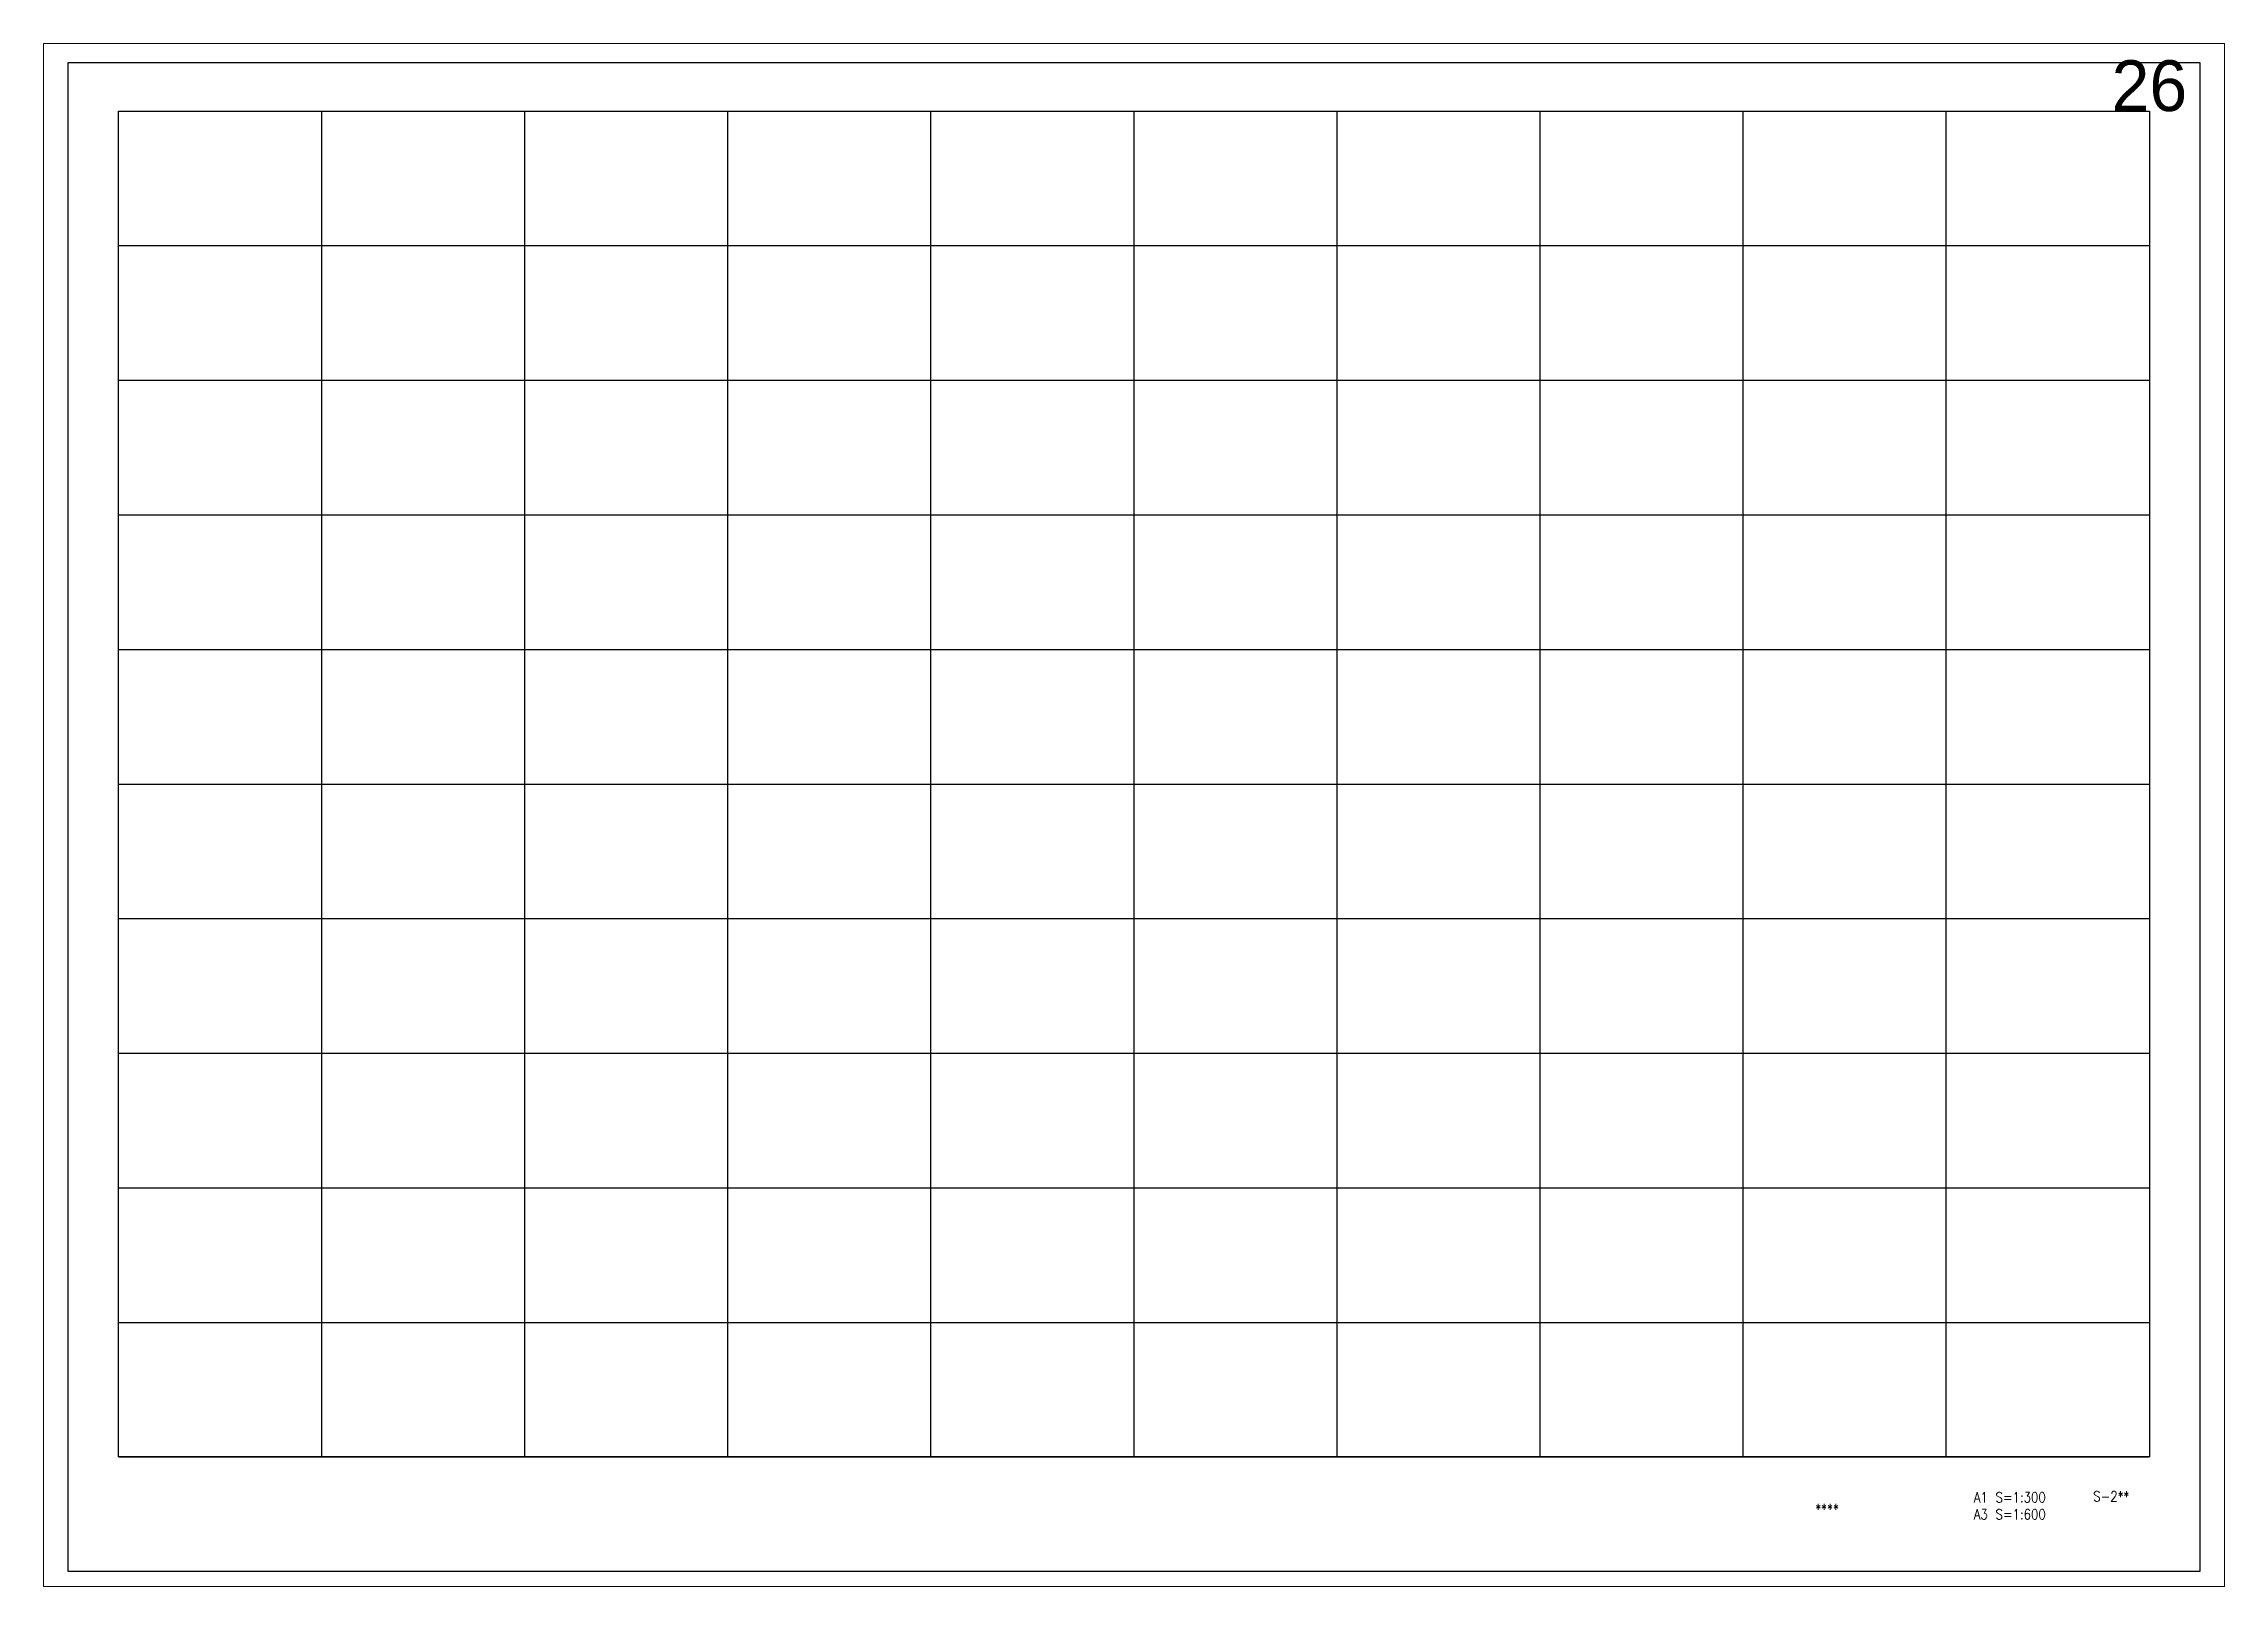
# Paper-space layout '26' of a CAD drawing. Extents: x -23 to 863, y -16 to 610.
# The model-space entities are those that its viewports show. They can reach past a viewport. Long polylines and large blocks are cut down to what shows.
import ezdxf
from ezdxf.enums import TextEntityAlignment as Align

# ---------------------------------------------------------------- set-up
doc = ezdxf.new("R2010")
doc.units = 0
doc.header["$MEASUREMENT"] = 0
doc.layers.get('Defpoints').update_dxf_attribs({"color": 251, "linetype": 'CONTINUOUS'})
doc.layers.add('99_レイアウト枠', color=251, linetype='CONTINUOUS', plot=False)
doc.layers.add('99_頁番号', color=6, linetype='CONTINUOUS')
doc.styles.add('DRACAD', font='txt', dxfattribs={"width": 0.85, "bigfont": 'extfont2'})
doc.styles.get("Standard").update_dxf_attribs({"font": 'Osaka.ttc'})

msp = doc.modelspace()

# ---------------------------------------------------------------- linework, layer by layer
at = {"layer": '99_レイアウト枠'}
for p, q in [((605000, -987250), (605000, -854750)), ((625000, -987250), (625000, -854750)), ((645000, -987250), (645000, -854750)), ((665000, -987250), (665000, -854750)), ((685000, -987250), (685000, -854750)), ((705000, -987250), (705000, -854750)), ((724999.99995, -987250), (724999.99995, -854750)), ((744999.99995, -987250), (744999.99995, -854750)), ((764999.99995, -987250), (764999.99995, -854750)), ((784999.99995, -987250), (784999.99995, -854750)), ((605000, -868000), (804999.99991, -868000)), ((605000, -881250), (804999.99991, -881250)), ((605000, -894500), (804999.99991, -894500)), ((605000, -907750), (804999.99991, -907750)), ((605000, -921000), (804999.99991, -921000)), ((605000, -934250), (804999.99991, -934250)), ((605000, -947500), (804999.99991, -947500)), ((605000, -960750), (804999.99991, -960750)), ((605000, -974000), (804999.99991, -974000)), ((605000, -987250), (804999.99991, -987250))]:
    msp.add_line(p, q, dxfattribs=at)
for points in [[(600000, -998500), (810000, -998500), (810000, -850000), (600000, -850000)], [(605000, -854750), (804999.99991, -854750), (804999.99991, -987250), (605000, -987250)]]:
    msp.add_lwpolyline(points, close=True, dxfattribs=at)

# ---------------------------------------------------------------- texts
msp.add_text('26', height=5000, dxfattribs=at).set_placement((804999.99991, -854750), align=Align.CENTER)
at = {"layer": '99_頁番号', "char_height": 1000, "attachment_point": 5, "style": 'DRACAD'}
for s, insert in [('{  ****  }', (772499.99991, -992375)), ('A1 S=1:300^JA3 S=1:600', (791249.9999, -992060.79664)), ('{S-2**}', (801249.99991, -991125))]:
    msp.add_mtext(s, dxfattribs=dict(at, insert=insert))

psp = doc.layouts.new('26')

# ---------------------------------------------------------------- viewports
at = {"layer": 'Defpoints'}
psp.add_viewport(center=(420, 297), size=(885.46, 626.16), view_center_point=(705000, -924050), view_height=151878, dxfattribs=at)

doc.saveas('drawing.dxf')
